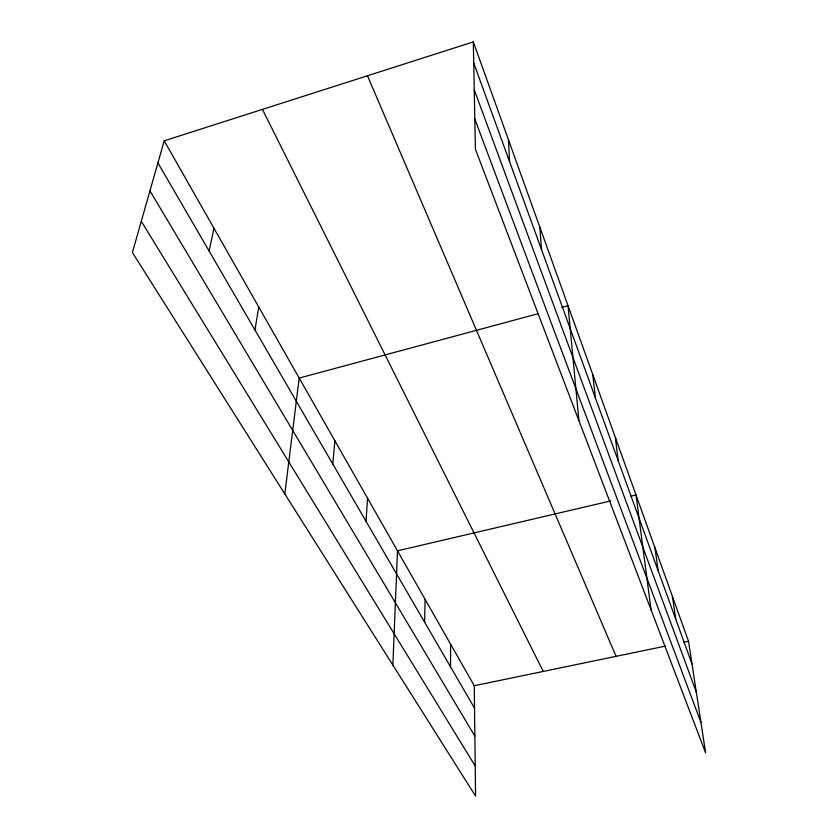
<?xml version="1.0" encoding="UTF-8"?>
<svg xmlns="http://www.w3.org/2000/svg" width="838" height="838" viewBox="0 0 838 838"><rect width="100%" height="100%" fill="white"/><g stroke="black" fill="none" stroke-linecap="round" stroke-linejoin="round"><path stroke-width="1.26" d="M450.53 666.828L450.603 644.181M424.625 622.215L425.096 599.338M392.865 665.089L397.495 550.828L610.724 500.915M366.049 521.33L367.526 498.17M332.77 464.011L334.886 440.809M284.815 493.949L299.197 378.074L537.923 313.758M254.951 329.973L258.753 307.001M209.071 250.971L213.994 228.345M164.206 140.826L132.394 252.51L475.575 796.1L474.256 685.735L164.206 140.826L473.323 41.9L688.543 641.311L705.606 752.859L475.397 149.216L473.323 41.9M561.753 307.337L568.028 305.65L578.922 420.676M630.951 496.18L636.011 494.996L651.063 609.844M474.256 685.735L665.655 646.056M683.452 642.358L688.543 641.311M141.287 221.274L475.209 766.016M149.96 190.844L474.853 736.131M157.921 162.876L474.518 708.152M262.451 109.39L543.234 671.437M367.484 75.776L616.066 656.332M474.821 119.069L700.945 722.398M474.256 89.792L696.326 692.178M473.732 62.976L691.999 663.916M672.411 596.373L675.753 619.188M654.949 547.769L658.165 570.751M615.375 437.52L618.172 460.659M592.801 374.659L595.326 397.746M539.819 227.088L541.537 249.64M508.436 139.695L509.577 161.661"/></g></svg>
